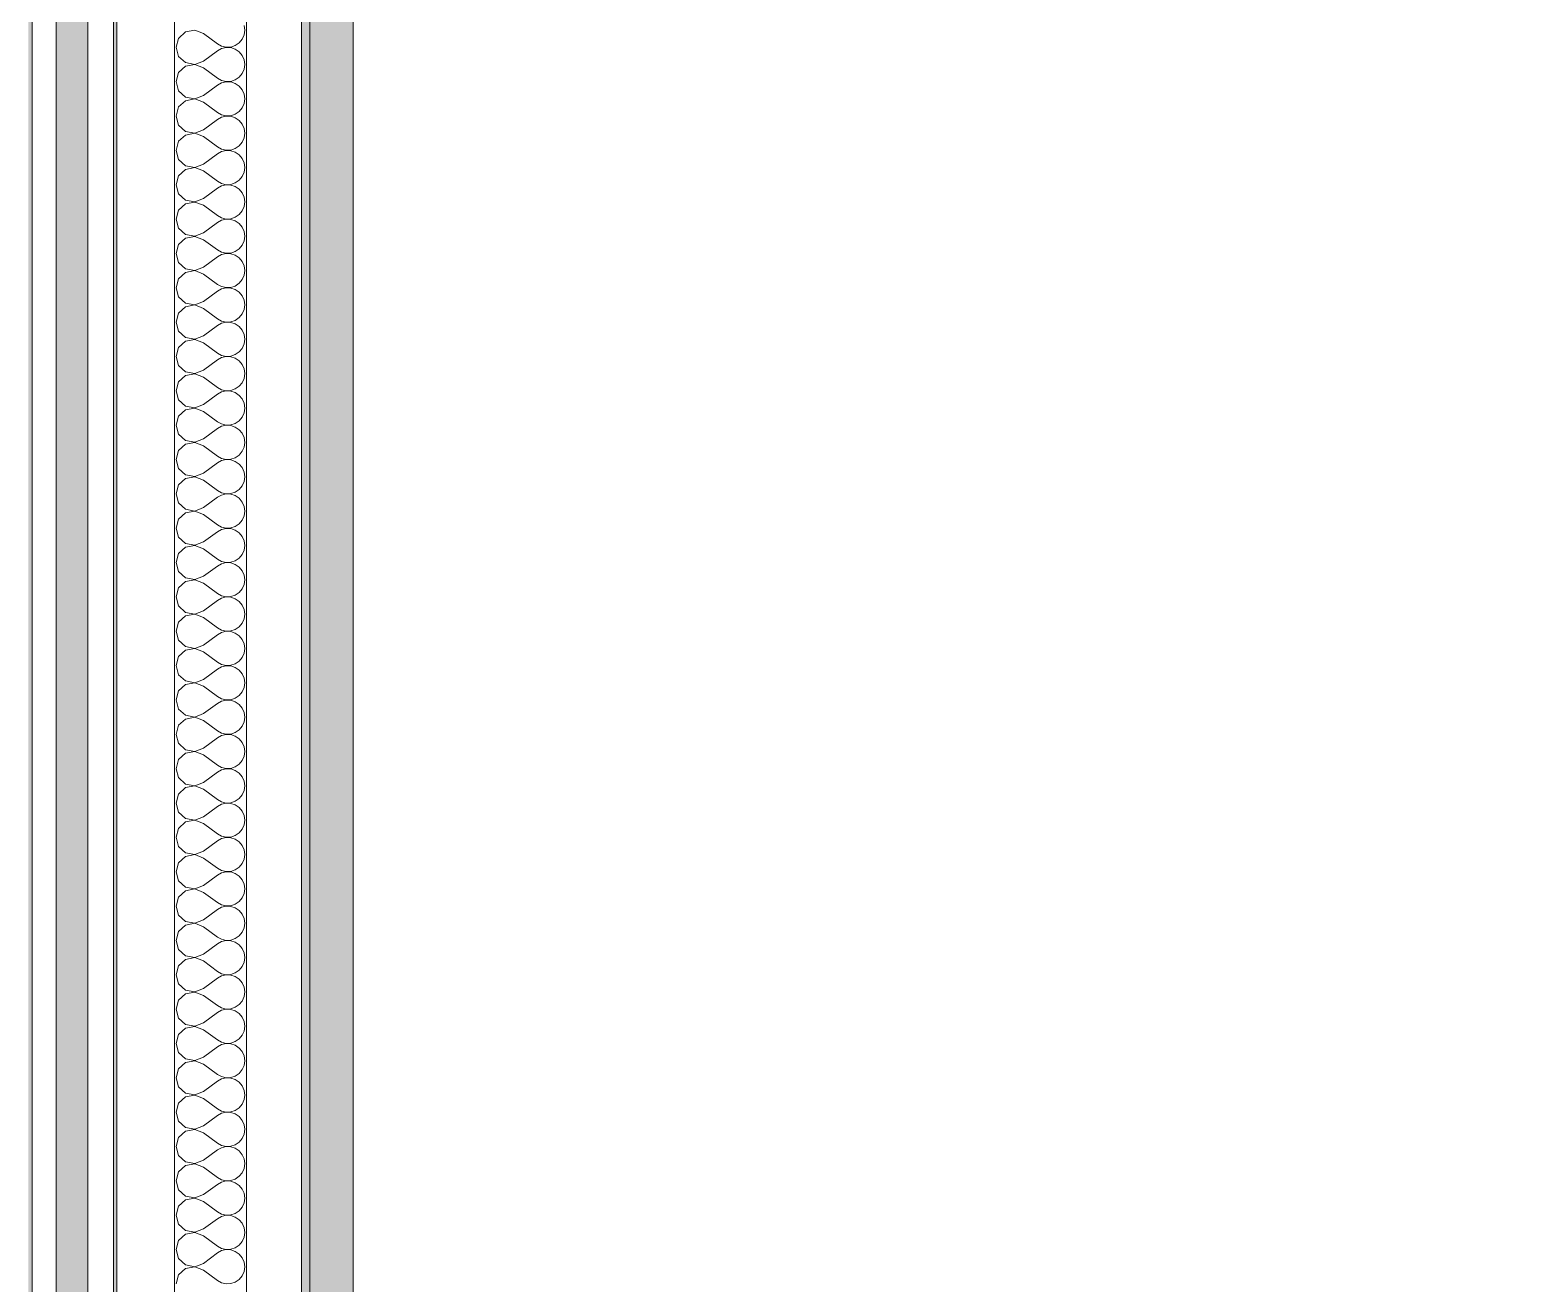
# Model space of a CAD drawing. Header units: millimetres. Extents: x -46169 to 228156, y -86316 to 18123.
# Drawn here: x 212558 to 213853, y -72554 to -71477 of the extents above; entities that cross this region are included whole.
import ezdxf

# ---------------------------------------------------------------- set-up
doc = ezdxf.new("R2010")
doc.units = ezdxf.units.MM
doc.header["$MEASUREMENT"] = 0
doc.linetypes.add('Wipeout_Contour', pattern=[1000, 0, -1000])
doc.layers.add('New_A-25-M_Wall_Int', color=7, linetype='Continuous')
doc.layers.add('New_A-25-M_Wall_Int_Pen_No__1', color=7, linetype='Continuous', lineweight=13)
doc.layers.add('New_A-25-M_Wall_Int_Pen_No__107', color=7, linetype='Continuous', lineweight=15, true_color=0xa6a6a6)

# ---------------------------------------------------------------- blocks, each defined once
blk = doc.blocks.new('*X629', base_point=(223698.6, -82529.3))
at = {"layer": 'New_A-25-M_Wall_Int_Pen_No__107', "linetype": 'Continuous'}
blk.add_hatch(color=256, dxfattribs=at).paths.add_polyline_path([(212580.9, -74429.3), (212608.2, -74429.3), (212608.2, -70589.3), (212580.9, -70589.3)])
blk = doc.blocks.new('Section Elem_567_3', base_point=(223698.6, -82529.3))
at = {"layer": 'New_A-25-M_Wall_Int_Pen_No__107', "linetype": 'Continuous', "lineweight": 0, "true_color": 0x535353}
blk.add_hatch(color=251, dxfattribs=at).paths.add_polyline_path([(212630.1, -74429.3), (212632.9, -74429.3), (212632.9, -70589.3), (212630.1, -70589.3)])
at = {"color": 254, "linetype": 'Wipeout_Contour', "lineweight": 0, "ltscale": 898601.631192}
blk.add_wipeout([(212608.2, -74429.3), (212630.1, -74429.3), (212630.1, -70589.3), (212608.2, -70589.3)], dxfattribs=at).dxf.layer = 'New_A-25-M_Wall_Int'
at = {"layer": 'New_A-25-M_Wall_Int_Pen_No__1', "linetype": 'Continuous'}
blk.add_line((212630.1, -70589.3), (212630.1, -74429.3), dxfattribs=at)
at = {"color": 254, "linetype": 'Wipeout_Contour', "lineweight": 0, "ltscale": 898508.550336}
blk.add_wipeout([(212580.9, -74429.3), (212608.2, -74429.3), (212608.2, -70589.3), (212580.9, -70589.3)], dxfattribs=at).dxf.layer = 'New_A-25-M_Wall_Int'
at = {"layer": 'New_A-25-M_Wall_Int_Pen_No__1', "linetype": 'Continuous'}
blk.add_line((212608.2, -70589.3), (212608.2, -74429.3), dxfattribs=at)
at = {"layer": 'New_A-25-M_Wall_Int'}
blk.add_blockref('*X629', (223698.6, -82529.3), dxfattribs=at)
at = {"color": 254, "linetype": 'Wipeout_Contour', "lineweight": 0, "ltscale": 898417.538878}
blk.add_wipeout([(212560.2, -74429.3), (212580.9, -74429.3), (212580.9, -70589.3), (212560.2, -70589.3)], dxfattribs=at).dxf.layer = 'New_A-25-M_Wall_Int'
at = {"layer": 'New_A-25-M_Wall_Int_Pen_No__107', "linetype": 'Continuous', "lineweight": 0, "true_color": 0x535353}
blk.add_hatch(color=251, dxfattribs=at).paths.add_polyline_path([(212556.9, -74429.3), (212560.2, -74429.3), (212560.2, -70589.3), (212556.9, -70589.3)])
at = {"layer": 'New_A-25-M_Wall_Int_Pen_No__1', "linetype": 'Continuous'}
for p, q in [((212560.2, -70589.3), (212560.2, -74429.3)), ((212580.9, -70589.3), (212580.9, -74429.3))]:
    blk.add_line(p, q, dxfattribs=at)
blk = doc.blocks.new('*X654', base_point=(223698.6, -82529.3))
at = {"layer": 'New_A-25-M_Wall_Int_Pen_No__107', "linetype": 'Continuous'}
for p, q in [((212743, -71476.6), (212742.4, -71472.5)), ((212686.1, -71483.6), (212683.9, -71491.3)), ((212692.1, -71478.1), (212686.1, -71483.6)), ((212700, -71476.6), (212692.1, -71478.1)), ((212707.6, -71479.5), (212700, -71476.6)), ((212707.6, -71479.5), (212719.4, -71488.4)), ((212719.4, -71488.4), (212722.9, -71490.3)), ((212734.8, -71489.8), (212738.2, -71487.5)), ((212738.2, -71487.5), (212740.8, -71484.3)), ((212740.8, -71484.3), (212742.4, -71480.6)), ((212742.4, -71480.6), (212743, -71476.6)), ((212683.9, -71491.3), (212686.1, -71499.1)), ((212686.1, -71499.1), (212692.1, -71504.5)), ((212707.6, -71503.1), (212719.4, -71494.3)), ((212722.9, -71492.3), (212719.4, -71494.3)), ((212722.9, -71490.3), (212726.9, -71491.3)), ((212726.9, -71491.4), (212722.9, -71492.3)), ((212726.9, -71491.3), (212731, -71491.1)), ((212731, -71491.6), (212726.9, -71491.4)), ((212731, -71491.1), (212734.8, -71489.8)), ((212734.8, -71492.9), (212731, -71491.6)), ((212738.2, -71495.2), (212734.8, -71492.9)), ((212740.8, -71498.3), (212738.2, -71495.2)), ((212742.4, -71502), (212740.8, -71498.3)), ((212686.1, -71513.1), (212683.9, -71520.8)), ((212692.1, -71507.6), (212686.1, -71513.1)), ((212692.1, -71504.5), (212700, -71506)), ((212700, -71506.1), (212692.1, -71507.6)), ((212700, -71506), (212707.6, -71503.1)), ((212707.6, -71509), (212700, -71506.1)), ((212707.6, -71509), (212719.4, -71517.9)), ((212738.2, -71517), (212740.8, -71513.8)), ((212740.8, -71513.8), (212742.4, -71510.1)), ((212743, -71506.1), (212742.4, -71502)), ((212742.4, -71510.1), (212743, -71506.1)), ((212683.9, -71520.8), (212686.1, -71528.6)), ((212707.6, -71532.7), (212719.4, -71523.8)), ((212719.4, -71517.9), (212722.9, -71519.9)), ((212722.9, -71521.8), (212719.4, -71523.8)), ((212722.9, -71519.9), (212726.9, -71520.8)), ((212726.9, -71520.9), (212722.9, -71521.8)), ((212726.9, -71520.8), (212731, -71520.6)), ((212731, -71521.1), (212726.9, -71520.9)), ((212731, -71520.6), (212734.8, -71519.3)), ((212734.8, -71522.4), (212731, -71521.1)), ((212734.8, -71519.3), (212738.2, -71517)), ((212738.2, -71524.7), (212734.8, -71522.4)), ((212740.8, -71527.8), (212738.2, -71524.7)), ((212742.4, -71531.6), (212740.8, -71527.8)), ((212686.1, -71528.6), (212692.1, -71534.1)), ((212692.1, -71537.2), (212686.1, -71542.6)), ((212692.1, -71534.1), (212700, -71535.6)), ((212700, -71535.7), (212692.1, -71537.2)), ((212700, -71535.6), (212707.6, -71532.7)), ((212707.6, -71538.6), (212700, -71535.7)), ((212707.6, -71538.6), (212719.4, -71547.4)), ((212740.8, -71543.4), (212742.4, -71539.6)), ((212743, -71535.6), (212742.4, -71531.6)), ((212742.4, -71539.6), (212743, -71535.6)), ((212686.1, -71542.6), (212683.9, -71550.4)), ((212683.9, -71550.4), (212686.1, -71558.1)), ((212707.6, -71562.2), (212719.4, -71553.3)), ((212719.4, -71547.4), (212722.9, -71549.4)), ((212722.9, -71551.4), (212719.4, -71553.3)), ((212722.9, -71549.4), (212726.9, -71550.3)), ((212726.9, -71550.4), (212722.9, -71551.4)), ((212726.9, -71550.3), (212731, -71550.1)), ((212731, -71550.6), (212726.9, -71550.4)), ((212731, -71550.1), (212734.8, -71548.8)), ((212734.8, -71551.9), (212731, -71550.6)), ((212734.8, -71548.8), (212738.2, -71546.5)), ((212738.2, -71554.2), (212734.8, -71551.9)), ((212738.2, -71546.5), (212740.8, -71543.4)), ((212686.1, -71558.1), (212692.1, -71563.6)), ((212692.1, -71563.6), (212700, -71565.1)), ((212700, -71565.2), (212692.1, -71566.7)), ((212700, -71565.1), (212707.6, -71562.2)), ((212707.6, -71568.1), (212700, -71565.2)), ((212740.8, -71557.4), (212738.2, -71554.2)), ((212742.4, -71561.1), (212740.8, -71557.4)), ((212743, -71565.1), (212742.4, -71561.1)), ((212742.4, -71569.2), (212743, -71565.1)), ((212686.1, -71572.1), (212683.9, -71579.9)), ((212692.1, -71566.7), (212686.1, -71572.1)), ((212707.6, -71568.1), (212719.4, -71576.9)), ((212719.4, -71576.9), (212722.9, -71578.9)), ((212722.9, -71578.9), (212726.9, -71579.8)), ((212731, -71579.6), (212734.8, -71578.3)), ((212734.8, -71578.3), (212738.2, -71576)), ((212738.2, -71576), (212740.8, -71572.9)), ((212740.8, -71572.9), (212742.4, -71569.2)), ((212683.9, -71579.9), (212686.1, -71587.7)), ((212686.1, -71587.7), (212692.1, -71593.1)), ((212700, -71594.6), (212707.6, -71591.7)), ((212707.6, -71591.7), (212719.4, -71582.9)), ((212722.9, -71580.9), (212719.4, -71582.9)), ((212726.9, -71580), (212722.9, -71580.9)), ((212726.9, -71579.8), (212731, -71579.6)), ((212731, -71580.2), (212726.9, -71580)), ((212734.8, -71581.5), (212731, -71580.2)), ((212738.2, -71583.8), (212734.8, -71581.5)), ((212740.8, -71586.9), (212738.2, -71583.8)), ((212742.4, -71590.6), (212740.8, -71586.9)), ((212743, -71594.7), (212742.4, -71590.6)), ((212686.1, -71601.7), (212683.9, -71609.4)), ((212692.1, -71596.2), (212686.1, -71601.7)), ((212692.1, -71593.1), (212700, -71594.6)), ((212700, -71594.7), (212692.1, -71596.2)), ((212707.6, -71597.6), (212700, -71594.7)), ((212707.6, -71597.6), (212719.4, -71606.5)), ((212738.2, -71605.6), (212740.8, -71602.4)), ((212740.8, -71602.4), (212742.4, -71598.7)), ((212742.4, -71598.7), (212743, -71594.7)), ((212683.9, -71609.4), (212686.1, -71617.2)), ((212686.1, -71617.2), (212692.1, -71622.6)), ((212707.6, -71621.2), (212719.4, -71612.4)), ((212719.4, -71606.5), (212722.9, -71608.4)), ((212722.9, -71610.4), (212719.4, -71612.4)), ((212722.9, -71608.4), (212726.9, -71609.4)), ((212726.9, -71609.5), (212722.9, -71610.4)), ((212726.9, -71609.4), (212731, -71609.2)), ((212731, -71609.7), (212726.9, -71609.5)), ((212731, -71609.2), (212734.8, -71607.9)), ((212734.8, -71611), (212731, -71609.7)), ((212734.8, -71607.9), (212738.2, -71605.6)), ((212738.2, -71613.3), (212734.8, -71611)), ((212740.8, -71616.4), (212738.2, -71613.3)), ((212742.4, -71620.2), (212740.8, -71616.4)), ((212686.1, -71631.2), (212683.9, -71639)), ((212692.1, -71625.8), (212686.1, -71631.2)), ((212692.1, -71622.6), (212700, -71624.1)), ((212700, -71624.3), (212692.1, -71625.8)), ((212700, -71624.1), (212707.6, -71621.2)), ((212707.6, -71627.1), (212700, -71624.3)), ((212707.6, -71627.1), (212719.4, -71636)), ((212740.8, -71632), (212742.4, -71628.2)), ((212743, -71624.2), (212742.4, -71620.2)), ((212742.4, -71628.2), (212743, -71624.2)), ((212683.9, -71639), (212686.1, -71646.7)), ((212707.6, -71650.8), (212719.4, -71641.9)), ((212719.4, -71636), (212722.9, -71638)), ((212722.9, -71639.9), (212719.4, -71641.9)), ((212722.9, -71638), (212726.9, -71638.9)), ((212726.9, -71639), (212722.9, -71639.9)), ((212726.9, -71638.9), (212731, -71638.7)), ((212731, -71639.2), (212726.9, -71639)), ((212731, -71638.7), (212734.8, -71637.4)), ((212734.8, -71640.5), (212731, -71639.2)), ((212734.8, -71637.4), (212738.2, -71635.1)), ((212738.2, -71642.8), (212734.8, -71640.5)), ((212738.2, -71635.1), (212740.8, -71632)), ((212740.8, -71646), (212738.2, -71642.8)), ((212686.1, -71646.7), (212692.1, -71652.2)), ((212692.1, -71655.3), (212686.1, -71660.7)), ((212692.1, -71652.2), (212700, -71653.7)), ((212700, -71653.8), (212692.1, -71655.3)), ((212700, -71653.7), (212707.6, -71650.8)), ((212707.6, -71656.7), (212700, -71653.8)), ((212707.6, -71656.7), (212719.4, -71665.5)), ((212742.4, -71649.7), (212740.8, -71646)), ((212743, -71653.7), (212742.4, -71649.7)), ((212742.4, -71657.8), (212743, -71653.7)), ((212686.1, -71660.7), (212683.9, -71668.5)), ((212683.9, -71668.5), (212686.1, -71676.2)), ((212719.4, -71665.5), (212722.9, -71667.5)), ((212722.9, -71669.5), (212719.4, -71671.4)), ((212722.9, -71667.5), (212726.9, -71668.4)), ((212726.9, -71668.5), (212722.9, -71669.5)), ((212726.9, -71668.4), (212731, -71668.2)), ((212731, -71668.7), (212726.9, -71668.5)), ((212731, -71668.2), (212734.8, -71666.9)), ((212734.8, -71670), (212731, -71668.7)), ((212734.8, -71666.9), (212738.2, -71664.6)), ((212738.2, -71672.3), (212734.8, -71670)), ((212738.2, -71664.6), (212740.8, -71661.5)), ((212740.8, -71661.5), (212742.4, -71657.8)), ((212686.1, -71676.2), (212692.1, -71681.7)), ((212692.1, -71681.7), (212700, -71683.2)), ((212700, -71683.2), (212707.6, -71680.3)), ((212707.6, -71680.3), (212719.4, -71671.4)), ((212740.8, -71675.5), (212738.2, -71672.3)), ((212742.4, -71679.2), (212740.8, -71675.5)), ((212743, -71683.2), (212742.4, -71679.2)), ((212686.1, -71690.2), (212683.9, -71698)), ((212692.1, -71684.8), (212686.1, -71690.2)), ((212700, -71683.3), (212692.1, -71684.8)), ((212707.6, -71686.2), (212700, -71683.3)), ((212707.6, -71686.2), (212719.4, -71695.1)), ((212719.4, -71695.1), (212722.9, -71697)), ((212734.8, -71696.5), (212738.2, -71694.1)), ((212738.2, -71694.1), (212740.8, -71691)), ((212740.8, -71691), (212742.4, -71687.3)), ((212742.4, -71687.3), (212743, -71683.2)), ((212683.9, -71698), (212686.1, -71705.8)), ((212686.1, -71705.8), (212692.1, -71711.2)), ((212707.6, -71709.8), (212719.4, -71701)), ((212722.9, -71699), (212719.4, -71701)), ((212722.9, -71697), (212726.9, -71697.9)), ((212726.9, -71698.1), (212722.9, -71699)), ((212726.9, -71697.9), (212731, -71697.8)), ((212731, -71698.3), (212726.9, -71698.1)), ((212731, -71697.8), (212734.8, -71696.5)), ((212734.8, -71699.6), (212731, -71698.3)), ((212738.2, -71701.9), (212734.8, -71699.6)), ((212740.8, -71705), (212738.2, -71701.9)), ((212742.4, -71708.7), (212740.8, -71705)), ((212743, -71712.8), (212742.4, -71708.7)), ((212686.1, -71719.8), (212683.9, -71727.5)), ((212692.1, -71714.3), (212686.1, -71719.8)), ((212692.1, -71711.2), (212700, -71712.7)), ((212700, -71712.8), (212692.1, -71714.3)), ((212700, -71712.7), (212707.6, -71709.8)), ((212707.6, -71715.7), (212700, -71712.8)), ((212707.6, -71715.7), (212719.4, -71724.6)), ((212738.2, -71723.7), (212740.8, -71720.5)), ((212740.8, -71720.5), (212742.4, -71716.8)), ((212742.4, -71716.8), (212743, -71712.8)), ((212683.9, -71727.5), (212686.1, -71735.3)), ((212707.6, -71739.3), (212719.4, -71730.5)), ((212719.4, -71724.6), (212722.9, -71726.6)), ((212722.9, -71728.5), (212719.4, -71730.5)), ((212722.9, -71726.6), (212726.9, -71727.5)), ((212726.9, -71727.6), (212722.9, -71728.5)), ((212726.9, -71727.5), (212731, -71727.3)), ((212731, -71727.8), (212726.9, -71727.6)), ((212731, -71727.3), (212734.8, -71726)), ((212734.8, -71729.1), (212731, -71727.8)), ((212734.8, -71726), (212738.2, -71723.7)), ((212738.2, -71731.4), (212734.8, -71729.1)), ((212740.8, -71734.5), (212738.2, -71731.4)), ((212742.4, -71738.3), (212740.8, -71734.5)), ((212686.1, -71735.3), (212692.1, -71740.7)), ((212692.1, -71743.9), (212686.1, -71749.3)), ((212692.1, -71740.7), (212700, -71742.2)), ((212700, -71742.4), (212692.1, -71743.9)), ((212700, -71742.2), (212707.6, -71739.3)), ((212707.6, -71745.3), (212700, -71742.4)), ((212707.6, -71745.3), (212719.4, -71754.1)), ((212740.8, -71750.1), (212742.4, -71746.3)), ((212743, -71742.3), (212742.4, -71738.3)), ((212742.4, -71746.3), (212743, -71742.3)), ((212686.1, -71749.3), (212683.9, -71757.1)), ((212683.9, -71757.1), (212686.1, -71764.8)), ((212707.6, -71768.9), (212719.4, -71760)), ((212719.4, -71754.1), (212722.9, -71756.1)), ((212722.9, -71758), (212719.4, -71760)), ((212722.9, -71756.1), (212726.9, -71757)), ((212726.9, -71757.1), (212722.9, -71758)), ((212726.9, -71757), (212731, -71756.8)), ((212731, -71757.3), (212726.9, -71757.1)), ((212731, -71756.8), (212734.8, -71755.5)), ((212734.8, -71758.6), (212731, -71757.3)), ((212734.8, -71755.5), (212738.2, -71753.2)), ((212738.2, -71760.9), (212734.8, -71758.6)), ((212738.2, -71753.2), (212740.8, -71750.1)), ((212686.1, -71764.8), (212692.1, -71770.3)), ((212692.1, -71773.4), (212686.1, -71778.8)), ((212692.1, -71770.3), (212700, -71771.8)), ((212700, -71771.9), (212692.1, -71773.4)), ((212700, -71771.8), (212707.6, -71768.9)), ((212707.6, -71774.8), (212700, -71771.9)), ((212740.8, -71764.1), (212738.2, -71760.9)), ((212742.4, -71767.8), (212740.8, -71764.1)), ((212743, -71771.8), (212742.4, -71767.8)), ((212742.4, -71775.9), (212743, -71771.8)), ((212686.1, -71778.8), (212683.9, -71786.6)), ((212683.9, -71786.6), (212686.1, -71794.4)), ((212707.6, -71774.8), (212719.4, -71783.6)), ((212719.4, -71783.6), (212722.9, -71785.6)), ((212722.9, -71785.6), (212726.9, -71786.5)), ((212726.9, -71786.6), (212722.9, -71787.6)), ((212726.9, -71786.5), (212731, -71786.3)), ((212731, -71786.8), (212726.9, -71786.6)), ((212731, -71786.3), (212734.8, -71785)), ((212734.8, -71785), (212738.2, -71782.7)), ((212738.2, -71782.7), (212740.8, -71779.6)), ((212740.8, -71779.6), (212742.4, -71775.9)), ((212686.1, -71794.4), (212692.1, -71799.8)), ((212700, -71801.3), (212707.6, -71798.4)), ((212707.6, -71798.4), (212719.4, -71789.5)), ((212722.9, -71787.6), (212719.4, -71789.5)), ((212734.8, -71788.1), (212731, -71786.8)), ((212738.2, -71790.5), (212734.8, -71788.1)), ((212740.8, -71793.6), (212738.2, -71790.5)), ((212742.4, -71797.3), (212740.8, -71793.6)), ((212743, -71801.4), (212742.4, -71797.3)), ((212686.1, -71808.4), (212683.9, -71816.1)), ((212692.1, -71802.9), (212686.1, -71808.4)), ((212692.1, -71799.8), (212700, -71801.3)), ((212700, -71801.4), (212692.1, -71802.9)), ((212707.6, -71804.3), (212700, -71801.4)), ((212707.6, -71804.3), (212719.4, -71813.2)), ((212734.8, -71814.6), (212738.2, -71812.3)), ((212738.2, -71812.3), (212740.8, -71809.1)), ((212740.8, -71809.1), (212742.4, -71805.4)), ((212742.4, -71805.4), (212743, -71801.4)), ((212683.9, -71816.1), (212686.1, -71823.9)), ((212686.1, -71823.9), (212692.1, -71829.3)), ((212707.6, -71827.9), (212719.4, -71819.1)), ((212719.4, -71813.2), (212722.9, -71815.1)), ((212722.9, -71817.1), (212719.4, -71819.1)), ((212722.9, -71815.1), (212726.9, -71816.1)), ((212726.9, -71816.2), (212722.9, -71817.1)), ((212726.9, -71816.1), (212731, -71815.9)), ((212731, -71816.4), (212726.9, -71816.2)), ((212731, -71815.9), (212734.8, -71814.6)), ((212734.8, -71817.7), (212731, -71816.4)), ((212738.2, -71820), (212734.8, -71817.7)), ((212740.8, -71823.1), (212738.2, -71820)), ((212742.4, -71826.8), (212740.8, -71823.1)), ((212686.1, -71837.9), (212683.9, -71845.6)), ((212692.1, -71832.4), (212686.1, -71837.9)), ((212692.1, -71829.3), (212700, -71830.8)), ((212700, -71830.9), (212692.1, -71832.4)), ((212700, -71830.8), (212707.6, -71827.9)), ((212707.6, -71833.8), (212700, -71830.9)), ((212707.6, -71833.8), (212719.4, -71842.7)), ((212740.8, -71838.6), (212742.4, -71834.9)), ((212743, -71830.9), (212742.4, -71826.8)), ((212742.4, -71834.9), (212743, -71830.9)), ((212683.9, -71845.6), (212686.1, -71853.4)), ((212707.6, -71857.5), (212719.4, -71848.6)), ((212719.4, -71842.7), (212722.9, -71844.7)), ((212722.9, -71846.6), (212719.4, -71848.6)), ((212722.9, -71844.7), (212726.9, -71845.6)), ((212726.9, -71845.7), (212722.9, -71846.6)), ((212726.9, -71845.6), (212731, -71845.4)), ((212731, -71845.9), (212726.9, -71845.7)), ((212731, -71845.4), (212734.8, -71844.1)), ((212734.8, -71847.2), (212731, -71845.9)), ((212734.8, -71844.1), (212738.2, -71841.8)), ((212738.2, -71849.5), (212734.8, -71847.2)), ((212738.2, -71841.8), (212740.8, -71838.6)), ((212740.8, -71852.6), (212738.2, -71849.5)), ((212686.1, -71853.4), (212692.1, -71858.8)), ((212692.1, -71862), (212686.1, -71867.4)), ((212692.1, -71858.8), (212700, -71860.3)), ((212700, -71860.5), (212692.1, -71862)), ((212700, -71860.3), (212707.6, -71857.5)), ((212707.6, -71863.4), (212700, -71860.5)), ((212707.6, -71863.4), (212719.4, -71872.2)), ((212742.4, -71856.4), (212740.8, -71852.6)), ((212743, -71860.4), (212742.4, -71856.4)), ((212742.4, -71864.4), (212743, -71860.4)), ((212686.1, -71867.4), (212683.9, -71875.2)), ((212683.9, -71875.2), (212686.1, -71882.9)), ((212719.4, -71872.2), (212722.9, -71874.2)), ((212722.9, -71876.2), (212719.4, -71878.1)), ((212722.9, -71874.2), (212726.9, -71875.1)), ((212726.9, -71875.2), (212722.9, -71876.2)), ((212726.9, -71875.1), (212731, -71874.9)), ((212731, -71875.4), (212726.9, -71875.2)), ((212731, -71874.9), (212734.8, -71873.6)), ((212734.8, -71876.7), (212731, -71875.4)), ((212734.8, -71873.6), (212738.2, -71871.3)), ((212738.2, -71879), (212734.8, -71876.7)), ((212738.2, -71871.3), (212740.8, -71868.2)), ((212740.8, -71868.2), (212742.4, -71864.4)), ((212686.1, -71882.9), (212692.1, -71888.4)), ((212692.1, -71888.4), (212700, -71889.9)), ((212700, -71890), (212692.1, -71891.5)), ((212700, -71889.9), (212707.6, -71887)), ((212707.6, -71892.9), (212700, -71890)), ((212707.6, -71887), (212719.4, -71878.1)), ((212740.8, -71882.2), (212738.2, -71879)), ((212742.4, -71885.9), (212740.8, -71882.2)), ((212743, -71889.9), (212742.4, -71885.9)), ((212742.4, -71894), (212743, -71889.9)), ((212686.1, -71896.9), (212683.9, -71904.7)), ((212692.1, -71891.5), (212686.1, -71896.9)), ((212707.6, -71892.9), (212719.4, -71901.7)), ((212719.4, -71901.7), (212722.9, -71903.7)), ((212731, -71904.4), (212734.8, -71903.1)), ((212734.8, -71903.1), (212738.2, -71900.8)), ((212738.2, -71900.8), (212740.8, -71897.7)), ((212740.8, -71897.7), (212742.4, -71894)), ((212683.9, -71904.7), (212686.1, -71912.5)), ((212686.1, -71912.5), (212692.1, -71917.9)), ((212707.6, -71916.5), (212719.4, -71907.7)), ((212722.9, -71905.7), (212719.4, -71907.7)), ((212722.9, -71903.7), (212726.9, -71904.6)), ((212726.9, -71904.8), (212722.9, -71905.7)), ((212726.9, -71904.6), (212731, -71904.4)), ((212731, -71905), (212726.9, -71904.8)), ((212734.8, -71906.3), (212731, -71905)), ((212738.2, -71908.6), (212734.8, -71906.3)), ((212740.8, -71911.7), (212738.2, -71908.6)), ((212742.4, -71915.4), (212740.8, -71911.7)), ((212743, -71919.5), (212742.4, -71915.4)), ((212686.1, -71926.5), (212683.9, -71934.2)), ((212692.1, -71921), (212686.1, -71926.5)), ((212692.1, -71917.9), (212700, -71919.4)), ((212700, -71919.5), (212692.1, -71921)), ((212700, -71919.4), (212707.6, -71916.5)), ((212707.6, -71922.4), (212700, -71919.5)), ((212707.6, -71922.4), (212719.4, -71931.3)), ((212738.2, -71930.4), (212740.8, -71927.2)), ((212740.8, -71927.2), (212742.4, -71923.5)), ((212742.4, -71923.5), (212743, -71919.5)), ((212683.9, -71934.2), (212686.1, -71942)), ((212686.1, -71942), (212692.1, -71947.4)), ((212707.6, -71946), (212719.4, -71937.2)), ((212719.4, -71931.3), (212722.9, -71933.2)), ((212722.9, -71935.2), (212719.4, -71937.2)), ((212722.9, -71933.2), (212726.9, -71934.2)), ((212726.9, -71934.3), (212722.9, -71935.2)), ((212726.9, -71934.2), (212731, -71934)), ((212731, -71934.5), (212726.9, -71934.3)), ((212731, -71934), (212734.8, -71932.7)), ((212734.8, -71935.8), (212731, -71934.5)), ((212734.8, -71932.7), (212738.2, -71930.4)), ((212738.2, -71938.1), (212734.8, -71935.8)), ((212740.8, -71941.2), (212738.2, -71938.1)), ((212742.4, -71945), (212740.8, -71941.2)), ((212692.1, -71950.5), (212686.1, -71956)), ((212692.1, -71947.4), (212700, -71948.9)), ((212700, -71949), (212692.1, -71950.5)), ((212700, -71948.9), (212707.6, -71946)), ((212707.6, -71951.9), (212700, -71949)), ((212707.6, -71951.9), (212719.4, -71960.8)), ((212740.8, -71956.7), (212742.4, -71953)), ((212743, -71949), (212742.4, -71945)), ((212742.4, -71953), (212743, -71949)), ((212686.1, -71956), (212683.9, -71963.8)), ((212683.9, -71963.8), (212686.1, -71971.5)), ((212707.6, -71975.6), (212719.4, -71966.7)), ((212719.4, -71960.8), (212722.9, -71962.8)), ((212722.9, -71964.7), (212719.4, -71966.7)), ((212722.9, -71962.8), (212726.9, -71963.7)), ((212726.9, -71963.8), (212722.9, -71964.7)), ((212726.9, -71963.7), (212731, -71963.5)), ((212731, -71964), (212726.9, -71963.8)), ((212731, -71963.5), (212734.8, -71962.2)), ((212734.8, -71965.3), (212731, -71964)), ((212734.8, -71962.2), (212738.2, -71959.9)), ((212738.2, -71967.6), (212734.8, -71965.3)), ((212738.2, -71959.9), (212740.8, -71956.7)), ((212740.8, -71970.8), (212738.2, -71967.6)), ((212686.1, -71971.5), (212692.1, -71977)), ((212692.1, -71980.1), (212686.1, -71985.5)), ((212692.1, -71977), (212700, -71978.5)), ((212700, -71978.6), (212692.1, -71980.1)), ((212700, -71978.5), (212707.6, -71975.6)), ((212707.6, -71981.5), (212700, -71978.6)), ((212742.4, -71974.5), (212740.8, -71970.8)), ((212743, -71978.5), (212742.4, -71974.5)), ((212742.4, -71982.5), (212743, -71978.5)), ((212686.1, -71985.5), (212683.9, -71993.3)), ((212683.9, -71993.3), (212686.1, -72001)), ((212707.6, -71981.5), (212719.4, -71990.3)), ((212719.4, -71990.3), (212722.9, -71992.3)), ((212722.9, -71992.3), (212726.9, -71993.2)), ((212726.9, -71993.3), (212722.9, -71994.3)), ((212726.9, -71993.2), (212731, -71993)), ((212731, -71993.5), (212726.9, -71993.3)), ((212731, -71993), (212734.8, -71991.7)), ((212734.8, -71994.8), (212731, -71993.5)), ((212734.8, -71991.7), (212738.2, -71989.4)), ((212738.2, -71989.4), (212740.8, -71986.3)), ((212740.8, -71986.3), (212742.4, -71982.5)), ((212686.1, -72001), (212692.1, -72006.5)), ((212692.1, -72006.5), (212700, -72008)), ((212700, -72008), (212707.6, -72005.1)), ((212707.6, -72005.1), (212719.4, -71996.2)), ((212722.9, -71994.3), (212719.4, -71996.2)), ((212738.2, -71997.1), (212734.8, -71994.8)), ((212740.8, -72000.3), (212738.2, -71997.1)), ((212742.4, -72004), (212740.8, -72000.3)), ((212743, -72008), (212742.4, -72004)), ((212686.1, -72015), (212683.9, -72022.8)), ((212692.1, -72009.6), (212686.1, -72015)), ((212700, -72008.1), (212692.1, -72009.6)), ((212707.6, -72011), (212700, -72008.1)), ((212707.6, -72011), (212719.4, -72019.9)), ((212734.8, -72021.2), (212738.2, -72018.9)), ((212738.2, -72018.9), (212740.8, -72015.8)), ((212740.8, -72015.8), (212742.4, -72012.1)), ((212742.4, -72012.1), (212743, -72008)), ((212683.9, -72022.8), (212686.1, -72030.6)), ((212686.1, -72030.6), (212692.1, -72036)), ((212707.6, -72034.6), (212719.4, -72025.8)), ((212719.4, -72019.9), (212722.9, -72021.8)), ((212722.9, -72023.8), (212719.4, -72025.8)), ((212722.9, -72021.8), (212726.9, -72022.7)), ((212726.9, -72022.9), (212722.9, -72023.8)), ((212726.9, -72022.7), (212731, -72022.5)), ((212731, -72023.1), (212726.9, -72022.9)), ((212731, -72022.5), (212734.8, -72021.2)), ((212734.8, -72024.4), (212731, -72023.1)), ((212738.2, -72026.7), (212734.8, -72024.4)), ((212740.8, -72029.8), (212738.2, -72026.7)), ((212742.4, -72033.5), (212740.8, -72029.8)), ((212686.1, -72044.6), (212683.9, -72052.3)), ((212692.1, -72039.1), (212686.1, -72044.6)), ((212692.1, -72036), (212700, -72037.5)), ((212700, -72037.6), (212692.1, -72039.1)), ((212700, -72037.5), (212707.6, -72034.6)), ((212707.6, -72040.5), (212700, -72037.6)), ((212707.6, -72040.5), (212719.4, -72049.4)), ((212738.2, -72048.5), (212740.8, -72045.3)), ((212740.8, -72045.3), (212742.4, -72041.6)), ((212743, -72037.6), (212742.4, -72033.5)), ((212742.4, -72041.6), (212743, -72037.6)), ((212683.9, -72052.3), (212686.1, -72060.1)), ((212707.6, -72064.1), (212719.4, -72055.3)), ((212719.4, -72049.4), (212722.9, -72051.4)), ((212722.9, -72053.3), (212719.4, -72055.3)), ((212722.9, -72051.4), (212726.9, -72052.3)), ((212726.9, -72052.4), (212722.9, -72053.3)), ((212726.9, -72052.3), (212731, -72052.1)), ((212731, -72052.6), (212726.9, -72052.4)), ((212731, -72052.1), (212734.8, -72050.8)), ((212734.8, -72053.9), (212731, -72052.6)), ((212734.8, -72050.8), (212738.2, -72048.5)), ((212738.2, -72056.2), (212734.8, -72053.9)), ((212740.8, -72059.3), (212738.2, -72056.2)), ((212686.1, -72060.1), (212692.1, -72065.5)), ((212692.1, -72068.7), (212686.1, -72074.1)), ((212692.1, -72065.5), (212700, -72067)), ((212700, -72067.2), (212692.1, -72068.7)), ((212700, -72067), (212707.6, -72064.1)), ((212707.6, -72070), (212700, -72067.2)), ((212707.6, -72070), (212719.4, -72078.9)), ((212742.4, -72063.1), (212740.8, -72059.3)), ((212740.8, -72074.9), (212742.4, -72071.1)), ((212743, -72067.1), (212742.4, -72063.1)), ((212742.4, -72071.1), (212743, -72067.1)), ((212686.1, -72074.1), (212683.9, -72081.9)), ((212683.9, -72081.9), (212686.1, -72089.6)), ((212719.4, -72078.9), (212722.9, -72080.9)), ((212722.9, -72082.8), (212719.4, -72084.8)), ((212722.9, -72080.9), (212726.9, -72081.8)), ((212726.9, -72081.9), (212722.9, -72082.8)), ((212726.9, -72081.8), (212731, -72081.6)), ((212731, -72082.1), (212726.9, -72081.9)), ((212731, -72081.6), (212734.8, -72080.3)), ((212734.8, -72083.4), (212731, -72082.1)), ((212734.8, -72080.3), (212738.2, -72078)), ((212738.2, -72085.7), (212734.8, -72083.4)), ((212738.2, -72078), (212740.8, -72074.9)), ((212686.1, -72089.6), (212692.1, -72095.1)), ((212692.1, -72095.1), (212700, -72096.6)), ((212700, -72096.7), (212692.1, -72098.2)), ((212700, -72096.6), (212707.6, -72093.7)), ((212707.6, -72099.6), (212700, -72096.7)), ((212707.6, -72093.7), (212719.4, -72084.8)), ((212740.8, -72088.9), (212738.2, -72085.7)), ((212742.4, -72092.6), (212740.8, -72088.9)), ((212743, -72096.6), (212742.4, -72092.6)), ((212742.4, -72100.7), (212743, -72096.6)), ((212686.1, -72103.6), (212683.9, -72111.4)), ((212692.1, -72098.2), (212686.1, -72103.6)), ((212707.6, -72099.6), (212719.4, -72108.4)), ((212719.4, -72108.4), (212722.9, -72110.4)), ((212731, -72111.1), (212734.8, -72109.8)), ((212734.8, -72109.8), (212738.2, -72107.5)), ((212738.2, -72107.5), (212740.8, -72104.4)), ((212740.8, -72104.4), (212742.4, -72100.7)), ((212683.9, -72111.4), (212686.1, -72119.1)), ((212686.1, -72119.1), (212692.1, -72124.6)), ((212700, -72126.1), (212707.6, -72123.2)), ((212707.6, -72123.2), (212719.4, -72114.3)), ((212722.9, -72112.4), (212719.4, -72114.3)), ((212722.9, -72110.4), (212726.9, -72111.3)), ((212726.9, -72111.4), (212722.9, -72112.4)), ((212726.9, -72111.3), (212731, -72111.1)), ((212731, -72111.6), (212726.9, -72111.4)), ((212734.8, -72112.9), (212731, -72111.6)), ((212738.2, -72115.3), (212734.8, -72112.9)), ((212740.8, -72118.4), (212738.2, -72115.3)), ((212742.4, -72122.1), (212740.8, -72118.4)), ((212743, -72126.1), (212742.4, -72122.1)), ((212686.1, -72133.2), (212683.9, -72140.9)), ((212692.1, -72127.7), (212686.1, -72133.2)), ((212692.1, -72124.6), (212700, -72126.1)), ((212700, -72126.2), (212692.1, -72127.7)), ((212707.6, -72129.1), (212700, -72126.2)), ((212707.6, -72129.1), (212719.4, -72138)), ((212738.2, -72137), (212740.8, -72133.9)), ((212740.8, -72133.9), (212742.4, -72130.2)), ((212742.4, -72130.2), (212743, -72126.1)), ((212683.9, -72140.9), (212686.1, -72148.7)), ((212686.1, -72148.7), (212692.1, -72154.1)), ((212707.6, -72152.7), (212719.4, -72143.9)), ((212719.4, -72138), (212722.9, -72139.9)), ((212722.9, -72141.9), (212719.4, -72143.9)), ((212722.9, -72139.9), (212726.9, -72140.9)), ((212726.9, -72141), (212722.9, -72141.9)), ((212726.9, -72140.9), (212731, -72140.7)), ((212731, -72141.2), (212726.9, -72141)), ((212731, -72140.7), (212734.8, -72139.4)), ((212734.8, -72142.5), (212731, -72141.2)), ((212734.8, -72139.4), (212738.2, -72137)), ((212738.2, -72144.8), (212734.8, -72142.5)), ((212740.8, -72147.9), (212738.2, -72144.8)), ((212742.4, -72151.6), (212740.8, -72147.9)), ((212692.1, -72157.2), (212686.1, -72162.7)), ((212692.1, -72154.1), (212700, -72155.6)), ((212700, -72155.7), (212692.1, -72157.2)), ((212700, -72155.6), (212707.6, -72152.7)), ((212707.6, -72158.6), (212700, -72155.7)), ((212707.6, -72158.6), (212719.4, -72167.5)), ((212740.8, -72163.4), (212742.4, -72159.7)), ((212743, -72155.7), (212742.4, -72151.6)), ((212742.4, -72159.7), (212743, -72155.7)), ((212686.1, -72162.7), (212683.9, -72170.4)), ((212683.9, -72170.4), (212686.1, -72178.2)), ((212707.6, -72182.3), (212719.4, -72173.4)), ((212719.4, -72167.5), (212722.9, -72169.5)), ((212722.9, -72171.4), (212719.4, -72173.4)), ((212722.9, -72169.5), (212726.9, -72170.4)), ((212726.9, -72170.5), (212722.9, -72171.4)), ((212726.9, -72170.4), (212731, -72170.2)), ((212731, -72170.7), (212726.9, -72170.5)), ((212731, -72170.2), (212734.8, -72168.9)), ((212734.8, -72172), (212731, -72170.7)), ((212734.8, -72168.9), (212738.2, -72166.6)), ((212738.2, -72174.3), (212734.8, -72172)), ((212738.2, -72166.6), (212740.8, -72163.4)), ((212740.8, -72177.4), (212738.2, -72174.3)), ((212686.1, -72178.2), (212692.1, -72183.6)), ((212692.1, -72186.8), (212686.1, -72192.2)), ((212692.1, -72183.6), (212700, -72185.1)), ((212700, -72185.3), (212692.1, -72186.8)), ((212700, -72185.1), (212707.6, -72182.3)), ((212707.6, -72188.2), (212700, -72185.3)), ((212742.4, -72181.2), (212740.8, -72177.4)), ((212743, -72185.2), (212742.4, -72181.2)), ((212742.4, -72189.2), (212743, -72185.2)), ((212686.1, -72192.2), (212683.9, -72200)), ((212683.9, -72200), (212686.1, -72207.7)), ((212707.6, -72188.2), (212719.4, -72197)), ((212719.4, -72197), (212722.9, -72199)), ((212722.9, -72199), (212726.9, -72199.9)), ((212726.9, -72200), (212722.9, -72200.9)), ((212726.9, -72199.9), (212731, -72199.7)), ((212731, -72200.2), (212726.9, -72200)), ((212731, -72199.7), (212734.8, -72198.4)), ((212734.8, -72201.5), (212731, -72200.2)), ((212734.8, -72198.4), (212738.2, -72196.1)), ((212738.2, -72196.1), (212740.8, -72193)), ((212740.8, -72193), (212742.4, -72189.2)), ((212686.1, -72207.7), (212692.1, -72213.2)), ((212692.1, -72213.2), (212700, -72214.7)), ((212700, -72214.7), (212707.6, -72211.8)), ((212707.6, -72211.8), (212719.4, -72202.9)), ((212722.9, -72200.9), (212719.4, -72202.9)), ((212738.2, -72203.8), (212734.8, -72201.5)), ((212740.8, -72207), (212738.2, -72203.8)), ((212742.4, -72210.7), (212740.8, -72207)), ((212743, -72214.7), (212742.4, -72210.7)), ((212686.1, -72221.7), (212683.9, -72229.5)), ((212692.1, -72216.3), (212686.1, -72221.7)), ((212700, -72214.8), (212692.1, -72216.3)), ((212707.6, -72217.7), (212700, -72214.8)), ((212707.6, -72217.7), (212719.4, -72226.5)), ((212719.4, -72226.5), (212722.9, -72228.5)), ((212734.8, -72227.9), (212738.2, -72225.6)), ((212738.2, -72225.6), (212740.8, -72222.5)), ((212740.8, -72222.5), (212742.4, -72218.8)), ((212742.4, -72218.8), (212743, -72214.7)), ((212683.9, -72229.5), (212686.1, -72237.3)), ((212686.1, -72237.3), (212692.1, -72242.7)), ((212707.6, -72241.3), (212719.4, -72232.4)), ((212722.9, -72230.5), (212719.4, -72232.4)), ((212722.9, -72228.5), (212726.9, -72229.4)), ((212726.9, -72229.6), (212722.9, -72230.5)), ((212726.9, -72229.4), (212731, -72229.2)), ((212731, -72229.8), (212726.9, -72229.6)), ((212731, -72229.2), (212734.8, -72227.9)), ((212734.8, -72231.1), (212731, -72229.8)), ((212738.2, -72233.4), (212734.8, -72231.1)), ((212740.8, -72236.5), (212738.2, -72233.4)), ((212742.4, -72240.2), (212740.8, -72236.5)), ((212686.1, -72251.3), (212683.9, -72259)), ((212692.1, -72245.8), (212686.1, -72251.3)), ((212692.1, -72242.7), (212700, -72244.2)), ((212700, -72244.3), (212692.1, -72245.8)), ((212700, -72244.2), (212707.6, -72241.3)), ((212707.6, -72247.2), (212700, -72244.3)), ((212707.6, -72247.2), (212719.4, -72256.1)), ((212738.2, -72255.2), (212740.8, -72252)), ((212740.8, -72252), (212742.4, -72248.3)), ((212743, -72244.3), (212742.4, -72240.2)), ((212742.4, -72248.3), (212743, -72244.3)), ((212683.9, -72259), (212686.1, -72266.8)), ((212707.6, -72270.8), (212719.4, -72262)), ((212719.4, -72256.1), (212722.9, -72258)), ((212722.9, -72260), (212719.4, -72262)), ((212722.9, -72258), (212726.9, -72259)), ((212726.9, -72259.1), (212722.9, -72260)), ((212726.9, -72259), (212731, -72258.8)), ((212731, -72259.3), (212726.9, -72259.1)), ((212731, -72258.8), (212734.8, -72257.5)), ((212734.8, -72260.6), (212731, -72259.3)), ((212734.8, -72257.5), (212738.2, -72255.2)), ((212738.2, -72262.9), (212734.8, -72260.6)), ((212740.8, -72266), (212738.2, -72262.9)), ((212686.1, -72266.8), (212692.1, -72272.2)), ((212692.1, -72275.3), (212686.1, -72280.8)), ((212692.1, -72272.2), (212700, -72273.7)), ((212700, -72273.8), (212692.1, -72275.3)), ((212700, -72273.7), (212707.6, -72270.8)), ((212707.6, -72276.7), (212700, -72273.8)), ((212707.6, -72276.7), (212719.4, -72285.6)), ((212742.4, -72269.7), (212740.8, -72266)), ((212740.8, -72281.5), (212742.4, -72277.8)), ((212743, -72273.8), (212742.4, -72269.7)), ((212742.4, -72277.8), (212743, -72273.8)), ((212686.1, -72280.8), (212683.9, -72288.5)), ((212683.9, -72288.5), (212686.1, -72296.3)), ((212707.6, -72300.4), (212719.4, -72291.5)), ((212719.4, -72285.6), (212722.9, -72287.6)), ((212722.9, -72289.5), (212719.4, -72291.5)), ((212722.9, -72287.6), (212726.9, -72288.5)), ((212726.9, -72288.6), (212722.9, -72289.5)), ((212726.9, -72288.5), (212731, -72288.3)), ((212731, -72288.8), (212726.9, -72288.6)), ((212731, -72288.3), (212734.8, -72287)), ((212734.8, -72290.1), (212731, -72288.8)), ((212734.8, -72287), (212738.2, -72284.7)), ((212738.2, -72292.4), (212734.8, -72290.1)), ((212738.2, -72284.7), (212740.8, -72281.5)), ((212686.1, -72296.3), (212692.1, -72301.8)), ((212692.1, -72301.8), (212700, -72303.3)), ((212700, -72303.4), (212692.1, -72304.9)), ((212700, -72303.3), (212707.6, -72300.4)), ((212707.6, -72306.3), (212700, -72303.4)), ((212740.8, -72295.5), (212738.2, -72292.4)), ((212742.4, -72299.3), (212740.8, -72295.5)), ((212743, -72303.3), (212742.4, -72299.3)), ((212742.4, -72307.3), (212743, -72303.3)), ((212686.1, -72310.3), (212683.9, -72318.1)), ((212692.1, -72304.9), (212686.1, -72310.3)), ((212707.6, -72306.3), (212719.4, -72315.1)), ((212719.4, -72315.1), (212722.9, -72317.1)), ((212722.9, -72317.1), (212726.9, -72318)), ((212731, -72317.8), (212734.8, -72316.5)), ((212734.8, -72316.5), (212738.2, -72314.2)), ((212738.2, -72314.2), (212740.8, -72311.1)), ((212740.8, -72311.1), (212742.4, -72307.3)), ((212683.9, -72318.1), (212686.1, -72325.8)), ((212686.1, -72325.8), (212692.1, -72331.3)), ((212700, -72332.8), (212707.6, -72329.9)), ((212707.6, -72329.9), (212719.4, -72321)), ((212722.9, -72319.1), (212719.4, -72321)), ((212726.9, -72318.1), (212722.9, -72319.1)), ((212726.9, -72318), (212731, -72317.8)), ((212731, -72318.3), (212726.9, -72318.1)), ((212734.8, -72319.6), (212731, -72318.3)), ((212738.2, -72321.9), (212734.8, -72319.6)), ((212740.8, -72325.1), (212738.2, -72321.9)), ((212742.4, -72328.8), (212740.8, -72325.1)), ((212743, -72332.8), (212742.4, -72328.8)), ((212686.1, -72339.8), (212683.9, -72347.6)), ((212692.1, -72334.4), (212686.1, -72339.8)), ((212692.1, -72331.3), (212700, -72332.8)), ((212700, -72332.9), (212692.1, -72334.4)), ((212707.6, -72335.8), (212700, -72332.9)), ((212707.6, -72335.8), (212719.4, -72344.6)), ((212738.2, -72343.7), (212740.8, -72340.6)), ((212740.8, -72340.6), (212742.4, -72336.9)), ((212742.4, -72336.9), (212743, -72332.8)), ((212683.9, -72347.6), (212686.1, -72355.4)), ((212686.1, -72355.4), (212692.1, -72360.8)), ((212707.6, -72359.4), (212719.4, -72350.6)), ((212719.4, -72344.6), (212722.9, -72346.6)), ((212722.9, -72348.6), (212719.4, -72350.6)), ((212722.9, -72346.6), (212726.9, -72347.5)), ((212726.9, -72347.7), (212722.9, -72348.6)), ((212726.9, -72347.5), (212731, -72347.3)), ((212731, -72347.9), (212726.9, -72347.7)), ((212731, -72347.3), (212734.8, -72346)), ((212734.8, -72349.2), (212731, -72347.9)), ((212734.8, -72346), (212738.2, -72343.7)), ((212738.2, -72351.5), (212734.8, -72349.2)), ((212740.8, -72354.6), (212738.2, -72351.5)), ((212742.4, -72358.3), (212740.8, -72354.6)), ((212692.1, -72363.9), (212686.1, -72369.4)), ((212692.1, -72360.8), (212700, -72362.3)), ((212700, -72362.4), (212692.1, -72363.9)), ((212700, -72362.3), (212707.6, -72359.4)), ((212707.6, -72365.3), (212700, -72362.4)), ((212707.6, -72365.3), (212719.4, -72374.2)), ((212740.8, -72370.1), (212742.4, -72366.4)), ((212743, -72362.4), (212742.4, -72358.3)), ((212742.4, -72366.4), (212743, -72362.4)), ((212686.1, -72369.4), (212683.9, -72377.1)), ((212683.9, -72377.1), (212686.1, -72384.9)), ((212707.6, -72388.9), (212719.4, -72380.1)), ((212719.4, -72374.2), (212722.9, -72376.1)), ((212722.9, -72378.1), (212719.4, -72380.1)), ((212722.9, -72376.1), (212726.9, -72377.1)), ((212726.9, -72377.2), (212722.9, -72378.1)), ((212726.9, -72377.1), (212731, -72376.9)), ((212731, -72377.4), (212726.9, -72377.2)), ((212731, -72376.9), (212734.8, -72375.6)), ((212734.8, -72378.7), (212731, -72377.4)), ((212734.8, -72375.6), (212738.2, -72373.3)), ((212738.2, -72381), (212734.8, -72378.7)), ((212738.2, -72373.3), (212740.8, -72370.1)), ((212740.8, -72384.1), (212738.2, -72381)), ((212686.1, -72384.9), (212692.1, -72390.3)), ((212692.1, -72393.5), (212686.1, -72398.9)), ((212692.1, -72390.3), (212700, -72391.8)), ((212700, -72392), (212692.1, -72393.5)), ((212700, -72391.8), (212707.6, -72388.9)), ((212707.6, -72394.8), (212700, -72392)), ((212707.6, -72394.8), (212719.4, -72403.7)), ((212742.4, -72387.9), (212740.8, -72384.1)), ((212743, -72391.9), (212742.4, -72387.9)), ((212742.4, -72395.9), (212743, -72391.9)), ((212686.1, -72398.9), (212683.9, -72406.7)), ((212683.9, -72406.7), (212686.1, -72414.4)), ((212719.4, -72403.7), (212722.9, -72405.7)), ((212722.9, -72407.6), (212719.4, -72409.6)), ((212722.9, -72405.7), (212726.9, -72406.6)), ((212726.9, -72406.7), (212722.9, -72407.6)), ((212726.9, -72406.6), (212731, -72406.4)), ((212731, -72406.9), (212726.9, -72406.7)), ((212731, -72406.4), (212734.8, -72405.1)), ((212734.8, -72408.2), (212731, -72406.9)), ((212734.8, -72405.1), (212738.2, -72402.8)), ((212738.2, -72402.8), (212740.8, -72399.7)), ((212740.8, -72399.7), (212742.4, -72395.9)), ((212686.1, -72414.4), (212692.1, -72419.9)), ((212692.1, -72419.9), (212700, -72421.4)), ((212700, -72421.4), (212707.6, -72418.5)), ((212707.6, -72418.5), (212719.4, -72409.6)), ((212738.2, -72410.5), (212734.8, -72408.2)), ((212740.8, -72413.7), (212738.2, -72410.5)), ((212742.4, -72417.4), (212740.8, -72413.7)), ((212743, -72421.4), (212742.4, -72417.4)), ((212686.1, -72428.4), (212683.9, -72436.2)), ((212692.1, -72423), (212686.1, -72428.4)), ((212700, -72421.5), (212692.1, -72423)), ((212707.6, -72424.4), (212700, -72421.5)), ((212707.6, -72424.4), (212719.4, -72433.2)), ((212719.4, -72433.2), (212722.9, -72435.2)), ((212734.8, -72434.6), (212738.2, -72432.3)), ((212738.2, -72432.3), (212740.8, -72429.2)), ((212740.8, -72429.2), (212742.4, -72425.5)), ((212742.4, -72425.5), (212743, -72421.4)), ((212683.9, -72436.2), (212686.1, -72443.9)), ((212686.1, -72443.9), (212692.1, -72449.4)), ((212707.6, -72448), (212719.4, -72439.1)), ((212722.9, -72437.2), (212719.4, -72439.1)), ((212722.9, -72435.2), (212726.9, -72436.1)), ((212726.9, -72436.2), (212722.9, -72437.2)), ((212726.9, -72436.1), (212731, -72435.9)), ((212731, -72436.4), (212726.9, -72436.2)), ((212731, -72435.9), (212734.8, -72434.6)), ((212734.8, -72437.7), (212731, -72436.4)), ((212738.2, -72440), (212734.8, -72437.7)), ((212740.8, -72443.2), (212738.2, -72440)), ((212742.4, -72446.9), (212740.8, -72443.2)), ((212686.1, -72457.9), (212683.9, -72465.7)), ((212692.1, -72452.5), (212686.1, -72457.9)), ((212692.1, -72449.4), (212700, -72450.9)), ((212700, -72451), (212692.1, -72452.5)), ((212700, -72450.9), (212707.6, -72448)), ((212707.6, -72453.9), (212700, -72451)), ((212707.6, -72453.9), (212719.4, -72462.8)), ((212738.2, -72461.8), (212740.8, -72458.7)), ((212740.8, -72458.7), (212742.4, -72455)), ((212743, -72450.9), (212742.4, -72446.9)), ((212742.4, -72455), (212743, -72450.9)), ((212683.9, -72465.7), (212686.1, -72473.5)), ((212707.6, -72477.5), (212719.4, -72468.7)), ((212719.4, -72462.8), (212722.9, -72464.7)), ((212722.9, -72466.7), (212719.4, -72468.7)), ((212722.9, -72464.7), (212726.9, -72465.6)), ((212726.9, -72465.8), (212722.9, -72466.7)), ((212726.9, -72465.6), (212731, -72465.5)), ((212731, -72466), (212726.9, -72465.8)), ((212731, -72465.5), (212734.8, -72464.2)), ((212734.8, -72467.3), (212731, -72466)), ((212734.8, -72464.2), (212738.2, -72461.8)), ((212738.2, -72469.6), (212734.8, -72467.3)), ((212740.8, -72472.7), (212738.2, -72469.6)), ((212742.4, -72476.4), (212740.8, -72472.7)), ((212686.1, -72473.5), (212692.1, -72478.9)), ((212692.1, -72482), (212686.1, -72487.5)), ((212692.1, -72478.9), (212700, -72480.4)), ((212700, -72480.5), (212692.1, -72482)), ((212700, -72480.4), (212707.6, -72477.5)), ((212707.6, -72483.4), (212700, -72480.5)), ((212707.6, -72483.4), (212719.4, -72492.3)), ((212740.8, -72488.2), (212742.4, -72484.5)), ((212743, -72480.5), (212742.4, -72476.4)), ((212742.4, -72484.5), (212743, -72480.5)), ((212686.1, -72487.5), (212683.9, -72495.2)), ((212683.9, -72495.2), (212686.1, -72503)), ((212707.6, -72507), (212719.4, -72498.2)), ((212719.4, -72492.3), (212722.9, -72494.3)), ((212722.9, -72496.2), (212719.4, -72498.2)), ((212722.9, -72494.3), (212726.9, -72495.2)), ((212726.9, -72495.3), (212722.9, -72496.2)), ((212726.9, -72495.2), (212731, -72495)), ((212731, -72495.5), (212726.9, -72495.3)), ((212731, -72495), (212734.8, -72493.7)), ((212734.8, -72496.8), (212731, -72495.5)), ((212734.8, -72493.7), (212738.2, -72491.4)), ((212738.2, -72499.1), (212734.8, -72496.8)), ((212738.2, -72491.4), (212740.8, -72488.2)), ((212686.1, -72503), (212692.1, -72508.4)), ((212692.1, -72511.6), (212686.1, -72517)), ((212692.1, -72508.4), (212700, -72509.9)), ((212700, -72510.1), (212692.1, -72511.6)), ((212700, -72509.9), (212707.6, -72507)), ((212707.6, -72513), (212700, -72510.1)), ((212740.8, -72502.2), (212738.2, -72499.1)), ((212742.4, -72506), (212740.8, -72502.2)), ((212743, -72510), (212742.4, -72506)), ((212742.4, -72514), (212743, -72510)), ((212686.1, -72517), (212683.9, -72524.8)), ((212707.6, -72513), (212719.4, -72521.8)), ((212719.4, -72521.8), (212722.9, -72523.8)), ((212722.9, -72523.8), (212726.9, -72524.7)), ((212726.9, -72524.7), (212731, -72524.5)), ((212731, -72524.5), (212734.8, -72523.2)), ((212734.8, -72523.2), (212738.2, -72520.9)), ((212738.2, -72520.9), (212740.8, -72517.8)), ((212740.8, -72517.8), (212742.4, -72514)), ((212683.9, -72524.8), (212686.1, -72532.5)), ((212686.1, -72532.5), (212692.1, -72538)), ((212700, -72539.5), (212707.6, -72536.6)), ((212707.6, -72536.6), (212719.4, -72527.7)), ((212722.9, -72525.7), (212719.4, -72527.7)), ((212726.9, -72524.8), (212722.9, -72525.7)), ((212731, -72525), (212726.9, -72524.8)), ((212734.8, -72526.3), (212731, -72525)), ((212738.2, -72528.6), (212734.8, -72526.3)), ((212740.8, -72531.8), (212738.2, -72528.6)), ((212742.4, -72535.5), (212740.8, -72531.8)), ((212743, -72539.5), (212742.4, -72535.5)), ((212686.1, -72546.5), (212683.9, -72554.3)), ((212692.1, -72541.1), (212686.1, -72546.5)), ((212692.1, -72538), (212700, -72539.5)), ((212700, -72539.6), (212692.1, -72541.1)), ((212707.6, -72542.5), (212700, -72539.6)), ((212707.6, -72542.5), (212719.4, -72551.3)), ((212734.8, -72552.7), (212738.2, -72550.4)), ((212738.2, -72550.4), (212740.8, -72547.3)), ((212740.8, -72547.3), (212742.4, -72543.6)), ((212742.4, -72543.6), (212743, -72539.5)), ((212719.4, -72551.3), (212722.9, -72553.3)), ((212722.9, -72553.3), (212726.9, -72554.2)), ((212726.9, -72554.2), (212731, -72554)), ((212731, -72554), (212734.8, -72552.7))]:
    blk.add_line(p, q, dxfattribs=at)
blk = doc.blocks.new('Section Elem_587_3', base_point=(223698.6, -82529.3))
at = {"layer": 'New_A-25-M_Wall_Int_Pen_No__1', "linetype": 'Continuous'}
blk.add_line((212799, -70584.3), (212799, -74429.3), dxfattribs=at)
at = {"color": 254, "linetype": 'Wipeout_Contour', "lineweight": 0, "ltscale": 1122788.225432382}
blk.add_wipeout([(212632.9, -70589.3), (212632.9, -74429.3), (212682.5, -74429.3), (212682.5, -70584.3), (212632.9, -70584.3)], dxfattribs=at).dxf.layer = 'New_A-25-M_Wall_Int'
at = {"color": 254, "linetype": 'Wipeout_Contour', "lineweight": 0, "ltscale": 1364888.357353511}
blk.add_wipeout([(212836.2, -74429.3), (216725.7, -74429.3), (216725.7, -71971.3), (217175.4, -71971.3), (217175.4, -71409.3), (212836.2, -71409.3)], dxfattribs=at).dxf.layer = 'New_A-25-M_Wall_Int'
at = {"layer": 'New_A-25-M_Wall_Int_Pen_No__107', "linetype": 'Continuous'}
blk.add_hatch(color=256, dxfattribs=at).paths.add_polyline_path([(212799, -74429.3), (212836.2, -74429.3), (212836.2, -70584.3), (212799, -70584.3)])
at = {"layer": 'New_A-25-M_Wall_Int_Pen_No__1', "linetype": 'Continuous'}
blk.add_line((212836.2, -71409.3), (212836.2, -74429.3), dxfattribs=at)
at = {"layer": 'New_A-25-M_Wall_Int_Pen_No__1', "linetype": 'Continuous', "flags": 128}
blk.add_lwpolyline([(212632.9, -70584.3), (212632.9, -70589.3), (212632.9, -74429.3)], dxfattribs=at)
at = {"color": 254, "linetype": 'Wipeout_Contour', "lineweight": 0, "ltscale": 898955.49386}
blk.add_wipeout([(212682.5, -74429.3), (212744.5, -74429.3), (212744.5, -70584.3), (212682.5, -70584.3)], dxfattribs=at).dxf.layer = 'New_A-25-M_Wall_Int'
at = {"layer": 'New_A-25-M_Wall_Int_Pen_No__1', "linetype": 'Continuous'}
blk.add_line((212682.5, -70584.3), (212682.5, -74429.3), dxfattribs=at)
at = {"layer": 'New_A-25-M_Wall_Int'}
blk.add_blockref('*X654', (223698.6, -82529.3), dxfattribs=at)
at = {"color": 254, "linetype": 'Wipeout_Contour', "lineweight": 0, "ltscale": 899162.081966}
blk.add_wipeout([(212744.5, -74429.3), (212791.6, -74429.3), (212791.6, -70584.3), (212744.5, -70584.3)], dxfattribs=at).dxf.layer = 'New_A-25-M_Wall_Int'
at = {"layer": 'New_A-25-M_Wall_Int_Pen_No__107', "linetype": 'Continuous', "lineweight": 0, "true_color": 0x535353}
blk.add_hatch(color=251, dxfattribs=at).paths.add_polyline_path([(212791.6, -74429.3), (212799, -74429.3), (212799, -70584.3), (212791.6, -70584.3)])
at = {"layer": 'New_A-25-M_Wall_Int_Pen_No__1', "linetype": 'Continuous'}
for p, q in [((212744.5, -70584.3), (212744.5, -74429.3)), ((212791.6, -70584.3), (212791.6, -74429.3))]:
    blk.add_line(p, q, dxfattribs=at)

msp = doc.modelspace()

# ---------------------------------------------------------------- block references
at = {"layer": 'New_A-25-M_Wall_Int'}
msp.add_blockref('Section Elem_567_3', (223698.6, -82529.3), dxfattribs=at)

# ---------------------------------------------------------------- next in the draw order: block references
msp.add_blockref('Section Elem_587_3', (223698.6, -82529.3), dxfattribs=at)

doc.saveas('drawing.dxf')
